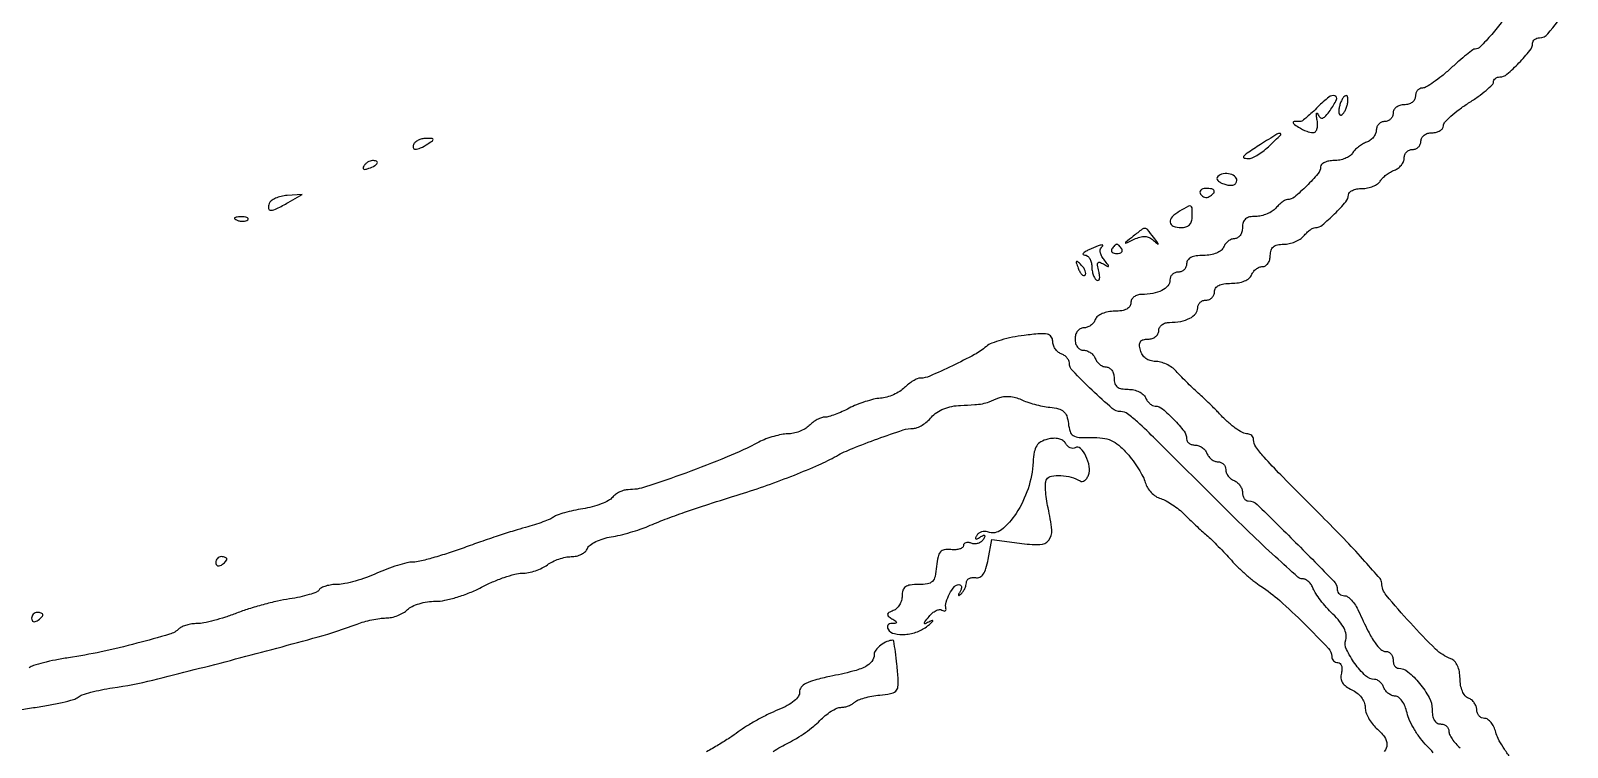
# Model space of a CAD drawing. Extents: x 166 to 1835, y 45 to 1905.
# Drawn here: x 1276.8 to 1552.2, y 745.8 to 874.3 of the extents above; entities that cross this region are included whole.
import ezdxf

# ---------------------------------------------------------------- set-up
doc = ezdxf.new("R2010")
doc.units = 0

msp = doc.modelspace()

# ---------------------------------------------------------------- linework, layer by layer
for points in [[(1540.625248, 875.965588, -0.013884), (1538.690431, 873.632578, -0.012739), (1536.623276, 871.39401, -0.202635), (1535.69098, 871, 0.163634), (1535.326699, 870.877503, 0.006035), (1534.163672, 869.973278, 0.010422), (1532.805925, 868.84405, 0.007073), (1531.305651, 867.504778, -0.015046), (1529.756919, 866.166001, -0.019299), (1528.250722, 865.034873, -0.017457), (1526.945436, 864.197072, -0.133763), (1526.25, 864.004778, 0.119097), (1525.77322, 863.887647, 0.100245), (1525.367188, 863.560778, 0.091856), (1525.094508, 863.073265, 0.081877), (1525, 862.5, -0.130775), (1524.846791, 861.924246, -0.10214), (1524.416667, 861.4375, -0.08892), (1523.769411, 861.111864, -0.072314), (1523, 861, 0.072314), (1522.230589, 860.888136, 0.08892), (1521.583333, 860.5625, 0.10214), (1521.153209, 860.075754, 0.130775), (1521, 859.5, -0.099038), (1520.885486, 858.927543, -0.097945), (1520.559375, 858.440625, -0.097945), (1520.072457, 858.114514, -0.099038), (1519.5, 858, 0.101174), (1518.927588, 857.882975, 0.098422), (1518.440625, 857.550156, 0.097427), (1518.114397, 857.053098, 0.096942), (1518, 856.468615, -0.101938), (1517.86949, 855.835119, -0.067925), (1517.485938, 855.198134, -0.064401), (1516.919002, 854.654367, -0.071044), (1516.25, 854.294026, 0.044118), (1515.521367, 853.950646, 0.032241), (1514.779154, 853.450424, 0.03285), (1514.132773, 852.879866, 0.059838), (1513.70031, 852.325411, -0.109021), (1513.217274, 851.817261, -0.051625), (1512.41575, 851.38934, -0.047712), (1511.446915, 851.098245, -0.049171), (1510.45031, 851, 0.044381), (1509.512339, 850.91658, 0.064209), (1508.719779, 850.666497, 0.084055), (1508.183823, 850.298563, 0.203093), (1508, 849.864671, -0.178821), (1507.54658, 848.637411, -0.020767), (1505.517069, 846.455959, -0.020881), (1503.313176, 844.450944, -0.175887), (1502.070923, 844, 0.122278), (1501.669688, 843.900387, 0.035055), (1501.12185, 843.559375, 0.033023), (1500.537294, 843.074082, 0.029801), (1500, 842.5, -0.077115), (1499.350236, 841.925329, -0.044437), (1498.42239, 841.440625, -0.043151), (1497.379233, 841.110678, -0.055078), (1496.377555, 841, 0.049969), (1495.271558, 840.889193, 0.125567), (1494.547194, 840.5397, 0.144289), (1494.138602, 839.922584, 0.074697), (1494, 839, -0.067898), (1493.895707, 838.235532, -0.0845), (1493.590803, 837.5875, -0.09971), (1493.1382, 837.154161, -0.14217), (1492.606989, 837, 0.096313), (1492.031441, 836.888097, 0.06686), (1491.454091, 836.559375, 0.064359), (1490.962529, 836.073431, 0.074185), (1490.638374, 835.5, -0.136118), (1490.195612, 834.901561, -0.067387), (1489.373225, 834.421176, -0.056447), (1488.28116, 834.105577, -0.042163), (1487.031385, 834, 0.032976), (1485.691694, 833.911547, 0.082094), (1484.755231, 833.626294, 0.126816), (1484.203606, 833.150444, 0.152856), (1484, 832.5, -0.099038), (1483.885486, 831.927543, -0.097945), (1483.559375, 831.440625, -0.097945), (1483.072457, 831.114514, -0.099038), (1482.5, 831, 0.091732), (1481.92737, 830.894051, 0.095925), (1481.440625, 830.590803, 0.099462), (1481.114899, 830.13847, 0.106859), (1481, 829.606989, -0.175225), (1480.625071, 828.569989, -0.101077), (1479.576793, 827.730114, -0.074217), (1477.952071, 827.181156, -0.044447), (1475.918213, 827, 0.076657), (1475.185377, 826.886981, 0.089645), (1474.563475, 826.559375, 0.100761), (1474.147731, 826.072049, 0.127041), (1474, 825.5, -0.149554), (1473.803082, 824.856373, -0.125312), (1473.267831, 824.379623, -0.083878), (1472.369109, 824.090779, -0.035916), (1471.106989, 824, 0.045886), (1469.931597, 823.891905, 0.056246), (1468.877318, 823.570636, 0.065461), (1468.070802, 823.088394, 0.134491), (1467.638374, 822.5, -0.081035), (1467.303843, 821.926585, -0.065663), (1466.782009, 821.440625, -0.06652), (1466.159833, 821.112085, -0.088478), (1465.531385, 821, 0.125565), (1464.937304, 820.848418, 0.104802), (1464.441423, 820.423498, 0.0916), (1464.112827, 819.777858, 0.072147), (1464, 819, 0.072147), (1464.112827, 818.222142, 0.0916), (1464.441423, 817.576502, 0.104802), (1464.937304, 817.151582, 0.125565), (1465.531385, 817, -0.088478), (1466.159833, 816.887915, -0.06652), (1466.782009, 816.559375, -0.065663), (1467.303843, 816.073415, -0.081035), (1467.638374, 815.5, 0.074185), (1467.962529, 814.926569, 0.064359), (1468.454091, 814.440625, 0.06686), (1469.031441, 814.111903, 0.096313), (1469.606989, 814, -0.14217), (1470.1382, 813.845839, -0.09971), (1470.590803, 813.4125, -0.0845), (1470.895707, 812.764468, -0.067898), (1471, 812, 0.076075), (1471.143593, 811.061707, 0.15073), (1471.566423, 810.44752, 0.124077), (1472.328858, 810.105417, 0.043748), (1473.531385, 810, -0.055002), (1474.542288, 809.888458, -0.057561), (1475.488259, 809.559375, -0.06413), (1476.232199, 809.074238, -0.125259), (1476.638374, 808.5, 0.060949), (1476.943635, 807.925142, 0.059479), (1477.380653, 807.43555, 0.064661), (1477.877107, 807.10018, 0.112941), (1478.356989, 806.982723, -0.1715), (1479.679816, 806.492633, -0.027737), (1481.719478, 804.592631, -0.027997), (1483.536977, 802.475506, -0.164822), (1484, 801.109053, 0.136938), (1484.118043, 800.686128, 0.100243), (1484.449844, 800.325784, 0.086296), (1484.946136, 800.083209, 0.070733), (1485.531385, 800, -0.088478), (1486.159833, 799.887915, -0.06652), (1486.782009, 799.559375, -0.065663), (1487.303843, 799.073415, -0.081035), (1487.638374, 798.5, 0.074185), (1487.962529, 797.926569, 0.064359), (1488.454091, 797.440625, 0.06686), (1489.031441, 797.111903, 0.096313), (1489.606989, 797, -0.099038), (1490.138615, 796.893654, -0.097945), (1490.590803, 796.590803, -0.097945), (1490.893654, 796.138615, -0.099038), (1491, 795.606989, 0.096313), (1491.111903, 795.031441, 0.06686), (1491.440625, 794.454091, 0.064359), (1491.926569, 793.962529, 0.074185), (1492.5, 793.638374, -0.081035), (1493.073415, 793.303843, -0.065663), (1493.559375, 792.782009, -0.06652), (1493.887915, 792.159833, -0.088478), (1494, 791.531385, 0.066682), (1494.078419, 790.945995, 0.08369), (1494.307964, 790.449844, 0.099416), (1494.648591, 790.118025, 0.144524), (1495.048387, 790, -0.195571), (1496.628347, 789.357435, -0.003216), (1503.537048, 782.537048, -0.003216), (1510.357435, 775.628347, -0.195571), (1511, 774.048387, 0.1214), (1511.098537, 773.648534, 0.100739), (1511.376224, 773.307964, 0.0915), (1511.791558, 773.079192, 0.080417), (1512.280762, 773, -0.158825), (1512.859924, 772.811268, -0.048827), (1513.555028, 772.192188, -0.043334), (1514.244105, 771.30247, -0.035802), (1514.820169, 770.25, 0.008118), (1516.551259, 766.624495, 0.033573), (1517.775794, 764.528904, 0.059815), (1518.785717, 763.366762, 0.186073), (1519.737128, 763, -0.118028), (1520.218817, 762.884688, -0.100606), (1520.629031, 762.559375, -0.09258), (1520.904457, 762.072874, -0.082817), (1521, 761.5, 0.061357), (1521.070653, 760.92642, 0.07985), (1521.278615, 760.440625, 0.097607), (1521.586736, 760.115428, 0.155679), (1521.948478, 760, -0.176294), (1523.662762, 759.376177, -0.046274), (1525.752622, 757.264953, -0.046921), (1527.464813, 754.730054, -0.125727), (1528, 752.635329, 0.042705), (1528.095698, 751.516921, 0.086903), (1528.392297, 750.689222, 0.121318), (1528.871048, 750.184414, 0.143582), (1529.5, 750, -0.083837), (1530.072844, 749.903269, -0.093015), (1530.559375, 749.624658, -0.100525), (1530.88473, 749.209622, -0.116645), (1531, 748.722241, 0.110654), (1531.136361, 748.113627, 0.037189), (1531.5875, 747.31679, 0.034867), (1532.234644, 746.481607, 0.033456), (1533, 745.732028, -0.050905)], [(1541.813345, 744.268315, -0.020844), (1540.709467, 745.867241, -0.021371), (1539.836679, 747.392207, -0.057861), (1539.396503, 748.556341, 0.050481), (1539.058698, 749.491093, 0.05993), (1538.554566, 750.282175, 0.070236), (1537.969357, 750.820255, 0.15196), (1537.391592, 751, -0.109254), (1536.86069, 751.117408, -0.099804), (1536.40878, 751.449844, -0.095245), (1536.105719, 751.946719, -0.089683), (1536, 752.531385, 0.088478), (1535.887915, 753.159833, 0.06652), (1535.559375, 753.782009, 0.065663), (1535.073415, 754.303843, 0.081035), (1534.5, 754.638374, -0.134855), (1533.909243, 755.073188, -0.065923), (1533.427439, 755.883287, -0.056315), (1533.107514, 756.946136, -0.044998), (1533, 758.138374, 0.044432), (1532.888198, 759.394013, 0.065072), (1532.552782, 760.449933, 0.078033), (1532.022102, 761.236916, 0.114333), (1531.33279, 761.702538, -0.10158), (1528.624833, 763.433952, -0.015109), (1524.095951, 768.111597, -0.01209), (1519.78568, 773.077403, -0.169524), (1518.97652, 775.261431, 0.175236), (1518.673588, 776.052051, 0.00395), (1515.955897, 779.145962, 0.008412), (1512.64739, 782.729765, 0.005535), (1508.72652, 786.746098, -0.001075), (1500.864853, 794.656755, -0.012456), (1497.869571, 797.838431, -0.030491), (1496.393686, 799.703783, -0.153283), (1496, 800.957794, 0.099038), (1495.920435, 801.355539, 0.097945), (1495.693852, 801.693852, 0.097945), (1495.355539, 801.920435, 0.099038), (1494.957794, 802, -0.122554), (1494.009685, 802.235934, -0.035174), (1492.716563, 803.043247, -0.030702), (1491.245585, 804.256824, -0.020169), (1489.702106, 805.819333, 0.011633), (1489.077316, 806.473798, 0.004006), (1488.144468, 807.391683, 0.003978), (1487.09933, 808.387712, 0.004601), (1486.087571, 809.319333, -0.006494), (1485.049836, 810.282156, -0.004795), (1483.925598, 811.373492, -0.004846), (1482.882852, 812.425521, -0.010819), (1482.11533, 813.25, 0.058896), (1481.359426, 813.919885, 0.041991), (1480.378882, 814.485937, 0.04248), (1479.335963, 814.872206, 0.067552), (1478.394391, 815, -0.074782), (1477.471628, 815.138788, -0.085658), (1476.67708, 815.541863, -0.087376), (1476.075252, 816.180007, -0.081689), (1475.710251, 817, -0.049229), (1475.55836, 817.957021, -0.167579), (1475.726188, 818.55631, -0.182942), (1476.214569, 818.893154, -0.060551), (1477.09362, 819, 0.077156), (1477.821915, 819.113057, 0.089903), (1478.440001, 819.440625, 0.100772), (1478.853197, 819.927945, 0.126266), (1479, 820.5, -0.127041), (1479.147731, 821.072049, -0.100761), (1479.563475, 821.559375, -0.089645), (1480.185377, 821.886981, -0.076657), (1480.918213, 822, 0.044447), (1482.952071, 822.181156, 0.074217), (1484.576793, 822.730114, 0.101077), (1485.625071, 823.569989, 0.175225), (1486, 824.606989, -0.106859), (1486.114899, 825.13847, -0.099462), (1486.440625, 825.590803, -0.095925), (1486.92737, 825.894051, -0.091732), (1487.5, 826, 0.099038), (1488.072457, 826.114514, 0.097945), (1488.559375, 826.440625, 0.097945), (1488.885486, 826.927543, 0.099038), (1489, 827.5, -0.152856), (1489.203606, 828.150444, -0.126816), (1489.755231, 828.626294, -0.082094), (1490.691694, 828.911547, -0.032976), (1492.031385, 829, 0.042163), (1493.28116, 829.105577, 0.056447), (1494.373225, 829.421176, 0.067387), (1495.195612, 829.901561, 0.136118), (1495.638374, 830.5, -0.074185), (1495.962529, 831.073431, -0.064359), (1496.454091, 831.559375, -0.06686), (1497.031441, 831.888097, -0.096313), (1497.606989, 832, 0.14217), (1498.1382, 832.154161, 0.09971), (1498.590803, 832.5875, 0.0845), (1498.895707, 833.235532, 0.067898), (1499, 834, -0.074697), (1499.138602, 834.922584, -0.144289), (1499.547194, 835.5397, -0.125567), (1500.271558, 835.889193, -0.049969), (1501.377555, 836, 0.055078), (1502.379233, 836.110678, 0.043151), (1503.42239, 836.440625, 0.044437), (1504.350236, 836.925329, 0.077115), (1505, 837.5, -0.029801), (1505.537294, 838.074082, -0.033023), (1506.12185, 838.559375, -0.035055), (1506.669688, 838.900387, -0.122278), (1507.070923, 839, 0.175887), (1508.313176, 839.450944, 0.020881), (1510.517069, 841.455959, 0.020767), (1512.54658, 843.637411, 0.178821), (1513, 844.864671, -0.203093), (1513.183823, 845.298563, -0.084055), (1513.719779, 845.666497, -0.064209), (1514.512339, 845.91658, -0.044381), (1515.45031, 846, 0.049171), (1516.446915, 846.098245, 0.047712), (1517.41575, 846.38934, 0.051625), (1518.217274, 846.817261, 0.109021), (1518.70031, 847.325411, -0.059838), (1519.132773, 847.879866, -0.03285), (1519.779154, 848.450424, -0.032241), (1520.521367, 848.950646, -0.044118), (1521.25, 849.294026, 0.071044), (1521.919002, 849.654367, 0.064401), (1522.485938, 850.198134, 0.067925), (1522.86949, 850.835119, 0.101938), (1523, 851.468615, -0.096942), (1523.114397, 852.053098, -0.097427), (1523.440625, 852.550156, -0.098422), (1523.927588, 852.882975, -0.101174), (1524.5, 853, 0.099038), (1525.072457, 853.114514, 0.097945), (1525.559375, 853.440625, 0.097945), (1525.885486, 853.927543, 0.099038), (1526, 854.5, -0.130775), (1526.153209, 855.075754, -0.10214), (1526.583333, 855.5625, -0.08892), (1527.230589, 855.888136, -0.072314), (1528, 856, 0.06042), (1528.76751, 856.093086, 0.077433), (1529.423226, 856.367188, 0.094117), (1529.869381, 856.773083, 0.15516), (1530.036512, 857.25, -0.180101), (1530.298045, 857.894328, -0.023141), (1531.373449, 858.963643, -0.024648), (1532.824411, 860.153876, -0.018229), (1534.536512, 861.32836, 0.013736), (1536.246489, 862.478934, 0.019752), (1537.688851, 863.596621, 0.015997), (1538.787454, 864.581242, 0.204811), (1539, 865.07836, -0.122412), (1539.087366, 865.429866, -0.100761), (1539.333503, 865.729268, -0.091171), (1539.701659, 865.930414, -0.079719), (1540.135329, 866, 0.179457), (1541.404952, 866.47085, 0.022706), (1543.568255, 868.509222, 0.023037), (1545.536905, 870.737331, 0.171036), (1546, 872.051522, -0.130278), (1546.096191, 872.414433, -0.099284), (1546.367188, 872.725848, -0.087387), (1546.772381, 872.938052, -0.074123), (1547.25, 873.015194, 0.220605), (1548.744488, 873.730505, 0.011088), (1552.184963, 878.0914, 0.013345)], [(1528.1978, 744.842537, 0.024149), (1527.080168, 746.073678, -0.034246), (1525.913892, 747.411675, -0.026225), (1524.824272, 749.018013, -0.026823), (1523.96077, 750.637074, -0.055086), (1523.500713, 751.996755, 0.043379), (1523.140946, 753.147914, 0.055854), (1522.608749, 754.11931, 0.06727), (1521.994186, 754.782801, 0.174058), (1521.38916, 755, -0.092826), (1520.791086, 755.111999, -0.066776), (1520.194651, 755.440625, -0.064982), (1519.690207, 755.92658, -0.077121), (1519.361626, 756.5, 0.059785), (1519.058748, 757.073578, 0.05974), (1518.628699, 757.559375, 0.06548), (1518.142546, 757.889181, 0.116855), (1517.674848, 758, -0.193051), (1516.07544, 758.64144, -0.045655), (1514.149011, 760.852425, -0.045702), (1512.654131, 763.379715, -0.189763), (1512.536426, 765.114769, 0.126016), (1512.589691, 766.05449, 0.068633), (1512.211584, 767.154283, 0.053035), (1511.419494, 768.378806, 0.029504), (1510.220792, 769.693914, -0.01783), (1509.07197, 770.896687, -0.017314), (1507.999988, 772.189775, -0.017513), (1507.137989, 773.39076, -0.059319), (1506.70259, 774.25, 0.059708), (1506.362472, 774.91992, 0.060093), (1505.87431, 775.488893, 0.066028), (1505.31896, 775.876861, 0.118062), (1504.781385, 776.01006, -0.182413), (1503.94605, 776.332815, -0.002613), (1499.910782, 779.979027, -0.006826), (1495.266909, 784.3372, -0.0044), (1490, 789.507309, 0.000377), (1478.48739, 800.991678, 0.008973), (1475.190188, 804.160021, 0.031179), (1473.413593, 805.611991, 0.156983), (1472.208219, 806, -0.180405), (1470.681303, 806.569459, -0.011319), (1467.06033, 809.853066, -0.010906), (1463.579719, 813.303356, -0.194385), (1463, 814.738175, 0.122566), (1462.889646, 815.181595, 0.064606), (1462.559375, 815.647301, 0.058271), (1462.073632, 816.063538, 0.056478), (1461.5, 816.361626, -0.087766), (1460.926565, 816.706524, -0.066461), (1460.440625, 817.258908, -0.065763), (1460.112143, 817.926212, -0.081704), (1460, 818.607906, 0.154689), (1459.739601, 819.42945, 0.190505), (1459.072321, 819.867017, 0.070926), (1457.711051, 819.951922, 0.009641), (1454.862854, 819.670163, 0.020518), (1452.7779, 819.336011, 0.021528), (1450.760969, 818.836025, 0.021794), (1449.066065, 818.256188, 0.083545), (1448.112854, 817.684921, -0.053225), (1445.981308, 816.225829, -0.011711), (1442.022236, 814.212296, -0.009001), (1437.965965, 812.356555, -0.103131), (1436.255704, 812, 0.103921), (1435.71273, 811.885915, 0.032413), (1434.969879, 811.500123, 0.030826), (1434.174417, 810.949548, 0.029591), (1433.441147, 810.29829, -0.057899), (1432.599132, 809.63157, -0.034796), (1431.469772, 809.037141, -0.034461), (1430.247339, 808.596396, -0.050097), (1429.119718, 808.394654, 0.038897), (1427.901941, 808.204768, 0.019069), (1426.388292, 807.784922, 0.018792), (1424.840149, 807.226315, 0.025892), (1423.5, 806.602525, -0.016265), (1422.254513, 805.993365, -0.017127), (1420.99308, 805.477634, -0.017016), (1419.878764, 805.108572, -0.070401), (1419.178571, 805.006161, 0.084977), (1418.565539, 804.898271, 0.036663), (1417.804688, 804.561185, 0.034921), (1417.02864, 804.074473, 0.038877), (1416.357143, 803.5, -0.064398), (1415.611769, 802.925349, -0.039126), (1414.60818, 802.440625, -0.038625), (1413.51839, 802.110043, -0.054381), (1412.509611, 802, 0.04706), (1411.408623, 801.896145, 0.02229), (1410.020049, 801.567101, 0.021864), (1408.586861, 801.090616, 0.028824), (1407.33104, 800.5263, -0.021777), (1401.627263, 797.866082, -0.010942), (1394.219074, 794.984412, -0.007995), (1387.042492, 792.501347, -0.079445), (1383.907104, 792, 0.069564), (1383.187084, 791.899338, 0.044587), (1382.397901, 791.596032, 0.044099), (1381.662725, 791.151155, 0.061514), (1381.103566, 790.624789, -0.100471), (1380.389759, 790.050152, -0.027735), (1379.069189, 789.457131, -0.026835), (1377.465189, 788.938081, -0.025191), (1375.780736, 788.580929, 0.013626), (1374.102891, 788.265523, 0.015592), (1372.519222, 787.870837, 0.014835), (1371.204194, 787.456696, 0.080756), (1370.549614, 787.102551, -0.063599), (1369.905373, 786.725024, -0.01194), (1368.633324, 786.218194, -0.0126), (1367.108353, 785.69572, -0.011238), (1365.5, 785.229042, 0.010834), (1363.489055, 784.647309, 0.003775), (1360.61875, 783.725295, 0.003747), (1357.473278, 782.662429, 0.004362), (1354.5, 781.603723, -0.008744), (1351.663026, 780.621479, -0.010116), (1348.927391, 779.78844, -0.009263), (1346.59034, 779.174643, -0.057177), (1345.359204, 779.021092, 0.05629), (1344.249592, 778.88469, 0.015902), (1342.56675, 778.425147, 0.015813), (1340.685204, 777.780672, 0.01609), (1338.859204, 777.021962, -0.019909), (1336.992827, 776.263131, -0.017486), (1334.99004, 775.618521, -0.017834), (1333.140803, 775.164504, -0.049272), (1331.809017, 775.021962, 0.032127), (1330.736217, 774.944163, 0.037476), (1329.737452, 774.729674, 0.040774), (1328.940414, 774.4224, 0.1429), (1328.535709, 774.057778, -0.161161), (1328.052, 773.652297, -0.019909), (1326.735976, 773.189347, -0.021865), (1325.079402, 772.758008, -0.01646), (1323.226692, 772.424538, 0.018833), (1321.071351, 772.026032, 0.010538), (1318.482278, 771.388146, 0.010503), (1315.88906, 770.632208, 0.016795), (1313.71298, 769.866761, -0.014236), (1311.714242, 769.152184, -0.014009), (1309.667396, 768.548361, -0.01402), (1307.846138, 768.120368, -0.050737), (1306.66298, 768, 0.035532), (1305.726906, 767.933396, 0.032999), (1304.785688, 767.73471, 0.034671), (1303.972557, 767.444028, 0.087084), (1303.45, 767.096886, -0.118943), (1301.703874, 766.089388, -0.007282), (1295.870023, 764.462305, -0.011679), (1289.474166, 762.937254, -0.015532), (1283.593466, 761.869246, 0.011579), (1281.249929, 761.46274, 0.014397), (1279.093428, 760.972123, 0.012699), (1277.323011, 760.467079, 0.097669), (1276.568468, 760.056823, -0.098807)], [(1274.524592, 752.497375, -0.007382), (1277.318321, 752.925774, 0.010292), (1280.015746, 753.355489, 0.013133), (1282.480878, 753.867591, 0.011086), (1284.505745, 754.391663, 0.09941), (1285.318321, 754.808112, -0.087312), (1286.068779, 755.215741, -0.015112), (1287.621632, 755.68452, -0.016031), (1289.49909, 756.125902, -0.013738), (1291.5, 756.472193, 0.024538), (1298.709511, 757.880873, 0.003371), (1313.548321, 761.650393, 0.003372), (1328.334811, 765.619656, 0.024521), (1335.3151, 767.91762, -0.023471), (1336.565632, 768.332215, -0.01679), (1337.997534, 768.682051, -0.017008), (1339.387359, 768.923532, -0.034519), (1340.493671, 769, 0.054067), (1341.508561, 769.110065, 0.038589), (1342.603498, 769.440625, 0.039123), (1343.610659, 769.925332, 0.064752), (1344.357143, 770.5, -0.087444), (1345.179968, 771.076256, -0.036533), (1346.450081, 771.559375, -0.034722), (1347.918543, 771.889332, -0.03792), (1349.375657, 772, 0.051674), (1351.055374, 772.17406, 0.022184), (1353.241777, 772.734375, 0.021667), (1355.537859, 773.542873, 0.026706), (1357.596025, 774.5, -0.019855), (1359.587035, 775.459274, -0.018893), (1361.680771, 776.274967, -0.019231), (1363.584095, 776.853864, -0.06122), (1364.898939, 777.031803, 0.046091), (1366.036693, 777.150954, 0.030634), (1367.306145, 777.485547, 0.030831), (1368.508985, 777.966818, 0.051374), (1369.44113, 778.531803, -0.047995), (1370.35509, 779.094226, -0.031352), (1371.499502, 779.568717, -0.031474), (1372.685006, 779.89354, -0.051171), (1373.722514, 780, 0.058317), (1374.65951, 780.109659, 0.059108), (1375.541337, 780.432635, 0.065123), (1376.239059, 780.90918, 0.119337), (1376.627936, 781.4728, -0.144312), (1377.093203, 782.080968, -0.043398), (1378.100285, 782.690624, -0.039496), (1379.406694, 783.2104, -0.033929), (1380.846551, 783.550397, 0.017383), (1382.463831, 783.876243, 0.011301), (1384.308049, 784.359311, 0.011367), (1386.088706, 784.913092, 0.021144), (1387.5, 785.454856, -0.010973), (1390.529659, 786.689135, -0.00749), (1394.022532, 787.963912, -0.005884), (1398.346007, 789.412029, -0.002719), (1404, 791.19821, 0.010074), (1408.807584, 792.795143, 0.009179), (1413.69961, 794.632096, 0.009474), (1418.085561, 796.468448, 0.022906), (1421.232015, 798.032317, -0.03099), (1424.111483, 799.405935, -0.009388), (1428.636206, 801.131697, -0.006679), (1433.194046, 802.704308, -0.079808), (1435.027759, 802.999496, 0.098252), (1435.734783, 803.140025, 0.040281), (1436.609772, 803.587352, 0.037855), (1437.499869, 804.234685, 0.03958), (1438.267972, 805, -0.069882), (1439.212052, 805.833318, -0.049333), (1440.465526, 806.493937, -0.045885), (1441.926801, 806.937564, -0.041884), (1443.490213, 807.125, 0.00621), (1446.022154, 807.246674, 0.033505), (1447.38811, 807.421675, 0.04171), (1448.584897, 807.762939, 0.012974), (1450.317461, 808.469242, -0.075684), (1451.182941, 808.7013, -0.046538), (1452.240073, 808.720199, -0.044847), (1453.335055, 808.538132, -0.052941), (1454.317461, 808.168145, 0.034038), (1455.367873, 807.726614, 0.017279), (1456.740129, 807.309163, 0.017081), (1458.191912, 806.974442, 0.024413), (1459.5, 806.785269, -0.038144), (1461.038264, 806.519544, -0.119069), (1461.961652, 806.033726, -0.132271), (1462.50632, 805.21393, -0.052034), (1462.803917, 803.879598, 0.049159), (1463.117155, 802.436226, 0.178791), (1463.687249, 801.710378, 0.12551), (1464.728805, 801.386528, 0.019491), (1466.90477, 801.358756, -0.03662), (1468.937287, 801.263171, -0.075204), (1470.469508, 800.838576, -0.073172), (1471.833843, 799.970729, -0.033116), (1473.345139, 798.479158, -0.022275), (1474.401511, 797.176083, -0.019427), (1475.38982, 795.724717, -0.019874), (1476.180514, 794.341287, -0.053227), (1476.5937, 793.285835, 0.072018), (1476.9842, 792.388774, 0.051905), (1477.652806, 791.523854, 0.052085), (1478.481812, 790.818581, 0.074336), (1479.349414, 790.396855, -0.046763), (1480.322123, 789.988453, -0.022863), (1481.479058, 789.300155, -0.022455), (1482.625816, 788.468761, -0.030199), (1483.579296, 787.61102, 0.005731), (1484.515192, 786.682378, 0.003774), (1485.612005, 785.634685, 0.003797), (1486.69467, 784.631412, 0.007319), (1487.579296, 783.847481, -0.014449), (1488.491645, 783.015461, -0.006031), (1489.675083, 781.843941, -0.005961), (1490.912586, 780.558698, -0.007685), (1492.016731, 779.347481, 0.019115), (1493.183219, 778.125192, 0.012539), (1494.613493, 776.804852, 0.01262), (1496.073209, 775.587439, 0.023591), (1497.32264, 774.690314, -0.038285), (1500.68114, 772.126127, -0.013344), (1505.11387, 767.952522, -0.006909), (1509.415279, 763.560649, -0.192624), (1510, 762.099188, 0.100659), (1510.08531, 761.679721, 0.098312), (1510.32801, 761.322886, 0.097555), (1510.690456, 761.08385, 0.097441), (1511.116631, 761, -0.190127), (1511.501384, 760.848209, -0.126279), (1511.759707, 760.443435, -0.089153), (1511.845423, 759.8306, -0.05428), (1511.73779, 759.105311, 0.08847), (1511.665223, 758.192107, 0.117196), (1511.934932, 757.406002, 0.09779), (1512.579227, 756.726484, 0.047414), (1513.621159, 756.12675, -0.060883), (1514.558728, 755.553028, -0.062044), (1515.323815, 754.773592, -0.066682), (1515.828333, 753.890409, -0.096761), (1516, 753.011651, 0.079625), (1516.144612, 752.109323, 0.043234), (1516.5875, 751.074065, 0.041688), (1517.234675, 750.073185, 0.051391), (1518, 749.267972, -0.056352), (1519.447877, 747.714135, -0.160745), (1519.905278, 746.328148, -0.189621), (1519.419508, 745.093306, -0.082641)], [(1409.895537, 745.060744, -0.017799), (1411.263457, 745.912607, -0.019581), (1412.646421, 746.636505, 0.025826), (1414.10067, 747.420998, 0.017161), (1415.685512, 748.460843, 0.017293), (1417.158264, 749.579427, 0.032016), (1418.25866, 750.600774, -0.030903), (1419.230684, 751.507003, -0.031925), (1420.296919, 752.275899, -0.033696), (1421.301597, 752.816405, -0.10414), (1422.05, 752.982723, 0.050628), (1422.713117, 753.057516, 0.037081), (1423.42375, 753.267732, 0.037777), (1424.073707, 753.571545, 0.065415), (1424.55, 753.928703, -0.101175), (1425.139208, 754.308365, -0.024228), (1426.249062, 754.678981, -0.023915), (1427.590434, 754.987431, -0.021668), (1429, 755.178703, 0.022147), (1430.942894, 755.444241, 0.13236), (1431.857869, 755.878697, 0.185296), (1432.268944, 756.635003, 0.052293), (1432.305719, 758, 0.00524), (1432.067711, 760.696538, 0.008815), (1431.804398, 762.953443, 0.003127), (1431.537033, 764.850316, 0.371989), (1431.36368, 765, 0.102962), (1430.299721, 764.778557, 0.05954), (1429.167094, 764.115932, 0.061482), (1428.283405, 763.257174, 0.170858), (1428, 762.452028, -0.165776), (1427.579124, 761.217502, -0.113657), (1426.425268, 760.27036, -0.053982), (1424.193178, 759.447679, -0.010855), (1420.058279, 758.507601, 0.014422), (1417.389159, 757.880717, 0.052829), (1415.768907, 757.261422, 0.099541), (1414.895109, 756.570465, 0.198141), (1414.62887, 755.745221, -0.170822), (1414.420168, 754.958281, -0.069689), (1413.666081, 754.127042, -0.051445), (1412.433853, 753.298291, -0.027172), (1410.760855, 752.52099, 0.019072), (1409.002541, 751.738411, 0.012162), (1407.018034, 750.702199, 0.012218), (1405.118896, 749.589543, 0.022159), (1403.631985, 748.575098, -0.01684), (1402.112957, 747.514897, -0.008094), (1400.09914, 746.253792, -0.008016), (1397.953814, 745.004689, -0.011361)]]:
    msp.add_lwpolyline(points, format="xyb")
for points in [[(1507.537879, 860.628788, -0.00819), (1506.51345, 859.637381, -0.011821), (1505.573201, 858.797633, -0.007633), (1504.767125, 858.132227, -0.158108), (1504.477273, 858.022727, -0.002967), (1504.242242, 858.012933, -0.001182), (1503.919886, 858.002178, -0.00117), (1503.572103, 857.992213, -0.001473), (1503.25, 857.984687, 0.663965), (1503.128317, 857.678363, 0.0632), (1504.02366, 856.997118, 0.031997), (1505.53409, 856.248362, 0.096046), (1506.65638, 856.015313, 0.201135), (1507.073881, 856.183878, 0.118234), (1507.361975, 856.648837, 0.080449), (1507.477183, 857.368289, 0.045453), (1507.395292, 858.25, -0.012386), (1507.266425, 859.05527, -0.086746), (1507.281935, 859.451269, -0.617166), (1507.399007, 859.481499, -0.070089), (1507.595628, 859.179852, 0.11331), (1507.973369, 858.696502, 0.268633), (1508.408476, 858.627668, 0.125492), (1508.951741, 859.013588, 0.023117), (1509.708715, 859.99452, 0.036618), (1510.865338, 861.933681, 0.468077), (1510.56881, 862.614138, 0.246491), (1509.499855, 862.398471, 0.025748)], [(1511.6, 861.4, 0.033304), (1511.389096, 860.717782, 0.041541), (1511.289877, 860.062207, 0.04665), (1511.304005, 859.520191, 0.168083), (1511.452923, 859.213744, 0.291964), (1511.69517, 859.160268, 0.11331), (1511.996127, 859.355957, 0.066301), (1512.316012, 859.78902, 0.03436), (1512.6, 860.4, 0.033304), (1512.810904, 861.082218, 0.041541), (1512.910123, 861.737793, 0.04665), (1512.895995, 862.279809, 0.168083), (1512.747077, 862.586256, 0.291964), (1512.50483, 862.639732, 0.11331), (1512.203873, 862.444043, 0.066301), (1511.883988, 862.01098, 0.03436)], [(1345.5, 854, 0.175918), (1345.366526, 853.359022, 0.372932), (1345.722292, 853.050802, 0.110887), (1346.680839, 853.266028, 0.03301), (1348, 854, 0.010223), (1348.842749, 854.569384, 0.295079), (1348.935744, 854.800669, 0.343021), (1348.761472, 854.953006, 0.012098), (1347.809017, 854.984687, 0.053738), (1347.116349, 854.916365, 0.049393), (1346.433213, 854.701752, 0.052761), (1345.859627, 854.382022, 0.101161)], [(1497.25, 853.884952, 0.003867), (1494.856021, 852.325572, 0.078143), (1494.21772, 851.741522, 0.565285), (1494.3262, 851.44909, 0.056037), (1495.25, 851.380034, 0.107279), (1495.886456, 851.543282, 0.025738), (1496.840282, 852.084714, 0.025268), (1497.894615, 852.834671, 0.022671), (1498.908406, 853.713367, 0.005443), (1500.862411, 855.609446, 0.632975), (1500.771337, 855.867671, 0.166809), (1500.16303, 855.726857, 0.002889)], [(1336.507079, 850.011454, 0.1144), (1336.393111, 849.674071, 0.32948), (1336.512472, 849.474315, 0.155351), (1336.868281, 849.443138, 0.036408), (1337.448062, 849.618443, 0.029964), (1338.51997, 850.105273, 0.168622), (1338.942608, 850.558518, 0.444011), (1338.798253, 850.882327, 0.079093), (1338.059017, 851, 0.088797), (1337.65395, 850.927491, 0.053277), (1337.21498, 850.709615, 0.051183), (1336.810572, 850.389589, 0.061454)], [(1489.467259, 847.947023, 0.262922), (1489.454854, 847.632095, 0.105245), (1489.73734, 847.286005, 0.067414), (1490.281113, 846.958645, 0.037893), (1491.011247, 846.70731, 0.049288), (1491.821838, 846.578757, 0.101846), (1492.453826, 846.670531, 0.149121), (1492.849888, 846.967427, 0.159194), (1493, 847.426953, 0.244803), (1492.594166, 848.206178, 0.116601), (1491.513985, 848.635512, 0.105761), (1490.273647, 848.555307, 0.187634)], [(1486.510081, 844.983688, 0.090427), (1486.820631, 844.639411, 0.095498), (1487.22714, 844.434921, 0.099685), (1487.665803, 844.401101, 0.108373), (1488.069098, 844.542705, 0.050477), (1488.838655, 845.13314, 0.315493), (1488.933879, 845.592818, 0.25701), (1488.519563, 845.914842, 0.039415), (1487.440983, 846, 0.067432), (1486.890269, 845.925389, 0.140899), (1486.524436, 845.701458, 0.190788), (1486.397824, 845.36964, 0.136093)], [(1319.555442, 843.283883, 0.127005), (1319.458769, 842.437687, 0.392487), (1319.866126, 842.10566, 0.100802), (1320.939658, 842.397096, 0.013718), (1323, 843.505187), (1325.5, 844.939503), (1322.774057, 844.753635, 0.042305), (1321.69466, 844.587584, 0.047827), (1320.704137, 844.245224, 0.053861), (1319.937569, 843.789898, 0.141123)], [(1482.75, 841.919901, 0.061831), (1481.427311, 840.912473, 0.224089), (1481.068776, 839.946733, 0.292314), (1481.607114, 839.244712, 0.087176), (1483, 839, 0.072254), (1483.873159, 839.126841, 0.124864), (1484.5, 839.5, 0.124864), (1484.873159, 840.126841, 0.072254), (1485, 841, 0.011194), (1484.966227, 842.508335, 0.29241), (1484.742748, 842.825558, 0.225502), (1484.314695, 842.801787, 0.007088)], [(1313.8125, 840.316886, 0.051402), (1314.359369, 840.160852, 0.05415), (1314.916927, 840.123424, 0.060344), (1315.402231, 840.202593, 0.126455), (1315.729167, 840.395833, 0.296942), (1315.77538, 840.614691, 0.208169), (1315.592839, 840.799335, 0.077125), (1315.112848, 840.910055, 0.028489), (1314.416667, 840.921053, 0.018894), (1313.670344, 840.862007, 0.168741), (1313.37858, 840.720685, 0.470617), (1313.395823, 840.538436, 0.054073)], [(1474.44113, 837.444834, 0.000814), (1473.080982, 836.351488, 0.300987), (1473.044021, 836.235045, 0.463988), (1473.129934, 836.196205, 0.000998), (1474.596804, 836.89803, -0.043358), (1475.635832, 837.291014, -0.083019), (1476.519716, 837.387985, -0.09507), (1477.305988, 837.190601, -0.072781), (1478.048576, 836.703196, 0.003116), (1478.831609, 836.016552, 0.622879), (1478.906252, 836.048152, 0.176057), (1478.855431, 836.216999, 0.001717), (1478.079327, 837.25, 0.009877), (1476.999715, 838.619656, 0.210534), (1476.549216, 838.84765, 0.177407), (1476.040494, 838.691588, 0.006658)], [(1466.5, 835, 0.022562), (1465.803702, 834.662813, 0.099298), (1465.454688, 834.372382, 0.410092), (1465.474023, 834.178769, 0.160542), (1465.75, 834.070285, -0.148914), (1466.227019, 833.895172, -0.092068), (1466.632812, 833.450483, -0.077116), (1466.906764, 832.806389, -0.062135), (1467, 832.059017, 0.042704), (1467.067087, 831.274954, 0.044292), (1467.266355, 830.523581, 0.048436), (1467.558629, 829.910028, 0.119531), (1467.906741, 829.557637, 0.266299), (1468.194238, 829.54813, 0.221554), (1468.381374, 829.795696, 0.085703), (1468.404205, 830.363101, 0.031261), (1468.249218, 831.154992, -0.01917), (1468.01084, 832.233932, -0.190052), (1468.099726, 832.680403, -0.350464), (1468.41737, 832.787248, -0.048216), (1469.092476, 832.464413, 0.008451), (1469.861363, 832.018536, 0.495944), (1469.989987, 832.074775, 0.228647), (1469.944648, 832.285677, 0.004755), (1469.258676, 833.150051, -0.044632), (1468.832092, 833.785603, -0.060533), (1468.575276, 834.4267, -0.075722), (1468.515079, 834.977081, -0.187963), (1468.675343, 835.342009, 0.085813), (1468.957137, 835.741618, 0.602739), (1468.847701, 835.888027, 0.057753), (1468.175371, 835.700997, 0.004789)], [(1470.603006, 835.166667, 0.156081), (1470.524383, 834.850742, 0.191391), (1470.654049, 834.578125, 0.128073), (1470.996371, 834.393832, 0.059847), (1471.5, 834.333333, 0.059847), (1472.003629, 834.393832, 0.128073), (1472.345951, 834.578125, 0.191391), (1472.475617, 834.850742, 0.156081), (1472.396994, 835.166667, 0.030643), (1472.17176, 835.485629, 0.036533), (1471.921053, 835.755208, 0.039602), (1471.681431, 835.94484, 0.148655), (1471.5, 836, 0.148655), (1471.318569, 835.94484, 0.039602), (1471.078947, 835.755208, 0.036533), (1470.82824, 835.485629, 0.030643)], [(1464.564293, 831.706872, 0.036269), (1464.866277, 831.059266, 0.070189), (1465.210949, 830.604915, 0.120343), (1465.538684, 830.40751, 0.278911), (1465.806872, 830.473539, 0.20742), (1465.927901, 830.779789, 0.082976), (1465.837219, 831.231185, 0.063152), (1465.558688, 831.753423, 0.043285), (1465.124088, 832.266667, 0.011214), (1464.463552, 832.893514, 0.400052), (1464.270328, 832.888819, 0.286372), (1464.21821, 832.663782, 0.008399)], [(1459.097616, 801.049973, 0.065796), (1457.895197, 800.578311, 0.124643), (1457.140866, 799.871019, 0.097609), (1456.70463, 798.762643, 0.03037), (1456.490094, 796.977959, -0.065102), (1455.571911, 792.176149, -0.064287), (1453.448076, 787.749603, -0.079131), (1450.798144, 784.810375, -0.267518), (1448.340428, 784.42286, 0.088873), (1447.801049, 784.526105, 0.079736), (1447.237317, 784.442468, 0.081075), (1446.736229, 784.189055, 0.097105), (1446.377517, 783.801818, 0.0347), (1446.141894, 783.353834, 0.403524), (1446.204091, 783.184627, 0.235363), (1446.445258, 783.187244, 0.020106), (1447, 783.5, -0.018888), (1447.583134, 783.830639, -0.287545), (1447.804405, 783.812465, -0.361638), (1447.850116, 783.621421, -0.023608), (1447.553358, 783.086335, -0.096705), (1447.158989, 782.659928, -0.081025), (1446.608762, 782.380497, -0.079812), (1445.99023, 782.287697, -0.089247), (1445.398849, 782.400442, 0.059659), (1444.863389, 782.535589, 0.105327), (1444.410912, 782.498481, 0.149796), (1444.113814, 782.29995, 0.172771), (1444, 781.980405, -0.231725), (1443.829849, 781.63298, -0.087932), (1443.339062, 781.374621, -0.063411), (1442.611734, 781.240397, -0.040351), (1441.75, 781.26179, 0.063995), (1440.57259, 781.235485, 0.180809), (1439.8654, 780.841854, 0.127285), (1439.44201, 779.969669, 0.025656), (1439.186642, 778.25, -0.028393), (1438.907558, 776.438868, -0.144937), (1438.426636, 775.553353, -0.160604), (1437.569762, 775.121417, -0.037122), (1435.936642, 775, 0.031996), (1434.468035, 774.905924, 0.119874), (1433.611409, 774.577066, 0.16547), (1433.1549, 773.960932, 0.07758), (1433, 772.968615, -0.071608), (1432.881669, 772.146614, -0.063729), (1432.534745, 771.355415, -0.066849), (1432.021772, 770.713244, -0.099546), (1431.416154, 770.329452, 0.027745), (1430.631939, 769.97747, 0.234956), (1430.410219, 769.674583, 0.265879), (1430.531281, 769.342289, 0.034191), (1431.166154, 768.876149, -0.011629), (1431.863998, 768.41069, -0.236907), (1431.980875, 768.1937, -0.394922), (1431.85468, 768.050802, -0.020865), (1431.190983, 768.015313, 0.082797), (1430.737344, 767.934209, 0.159098), (1430.448037, 767.710748, 0.180162), (1430.367222, 767.38202, 0.109974), (1430.5, 767, 0.20003), (1431.619509, 766.196755, 0.077325), (1433.562205, 766.054329, 0.068485), (1435.737306, 766.535966, 0.08186), (1437.55887, 767.574157, 0.010115), (1438.241492, 768.151005, 0.087534), (1438.489168, 768.46086, 0.669611), (1438.41751, 768.549407, 0.045671), (1438, 768.382199, -0.010663), (1437.154785, 767.972996, -0.4992), (1437.009631, 768.051628, -0.205376), (1437.076909, 768.307831, -0.004879), (1437.863307, 769.297031, -0.046703), (1438.452277, 769.898655, -0.061581), (1439.093887, 770.318726, -0.076022), (1439.688534, 770.505883, -0.178548), (1440.138083, 770.41466, 0.057406), (1440.475167, 770.256425, 0.168695), (1440.727895, 770.258962, 0.250405), (1440.862534, 770.407667, 0.116561), (1440.866018, 770.67567, -0.127232), (1440.905862, 771.846097, -0.050464), (1441.519033, 773.346427, -0.049985), (1442.373167, 774.625679, -0.224198), (1443.166006, 775, -0.167409), (1443.467097, 774.896282, -0.182814), (1443.627069, 774.632812, -0.119596), (1443.605232, 774.228955, -0.057591), (1443.398692, 773.75, 0.015014), (1443.142093, 773.271424, 0.226751), (1443.139122, 773.087764, 0.476478), (1443.255494, 773.057838, 0.025923), (1443.589675, 773.333333, 0.058122), (1443.939844, 773.73793, 0.040247), (1444.239184, 774.264583, 0.040551), (1444.447401, 774.825682, 0.063848), (1444.522442, 775.333333, -0.145863), (1444.65752, 775.756599, -0.117921), (1445.012104, 776.078706, -0.096925), (1445.539656, 776.247368, -0.070253), (1446.157863, 776.232475, 0.151764), (1446.925314, 776.338175, 0.132092), (1447.547559, 776.863094, 0.079194), (1448.041801, 777.888049, 0.026459), (1448.435939, 779.510216), (1449.101035, 783.055483), (1454.03334, 782.401189, 0.03464), (1457.684753, 782.172197, 0.224245), (1459.303441, 782.949751, 0.20076), (1459.835887, 784.76349, 0.027583), (1459.171564, 788.731942, -0.019619), (1458.870768, 790.368381, -0.023752), (1458.722628, 791.922166, -0.023342), (1458.721483, 793.217571, -0.127632), (1458.926495, 793.881066, -0.215132), (1459.769307, 794.449556, -0.055785), (1461.44355, 794.547033, -0.052966), (1463.325332, 794.245027, -0.072277), (1464.898975, 793.562437, 0.169437), (1465.285761, 793.476801, 0.120508), (1465.705167, 793.633546, 0.091456), (1466.095575, 794.019701, 0.06059), (1466.391629, 794.578186, 0.134648), (1466.547376, 796.150704, 0.070352), (1465.943468, 798.039635, 0.086648), (1464.966027, 799.400765, 0.344965), (1464.011287, 799.506976, -0.149068), (1463.60994, 799.401232, -0.099995), (1463.145512, 799.513736, -0.083043), (1462.688035, 799.828527, -0.064815), (1462.31146, 800.300982, 0.114841), (1461.809354, 800.816543, 0.085451), (1461.074999, 801.126549, 0.070923), (1460.151373, 801.207438, 0.047075)], [(1310, 778.940983, 0.108972), (1310.078288, 778.586039, 0.182303), (1310.29375, 778.3746, 0.161196), (1310.6179, 778.343488, 0.082592), (1311, 778.5, 0.029505), (1311.382774, 778.768994, 0.035638), (1311.70625, 779.066025, 0.038439), (1311.934461, 779.34829, 0.151918), (1312, 779.559017, 0.210953), (1311.92554, 779.727648, 0.081139), (1311.70625, 779.870461, 0.061769), (1311.382849, 779.967655, 0.042167), (1311, 780, 0.105053), (1310.618444, 779.918938, 0.099167), (1310.29375, 779.688914, 0.09642), (1310.076123, 779.345238, 0.093332)], [(1277, 768.940983, 0.108972), (1277.078288, 768.586039, 0.182303), (1277.29375, 768.3746, 0.161196), (1277.6179, 768.343488, 0.082592), (1278, 768.5, 0.029505), (1278.382774, 768.768994, 0.035638), (1278.70625, 769.066025, 0.038439), (1278.934461, 769.34829, 0.151918), (1279, 769.559017, 0.210953), (1278.92554, 769.727648, 0.081139), (1278.70625, 769.870461, 0.061769), (1278.382849, 769.967655, 0.042167), (1278, 770, 0.105053), (1277.618444, 769.918938, 0.099167), (1277.29375, 769.688914, 0.09642), (1277.076123, 769.345238, 0.093332)]]:
    msp.add_lwpolyline(points, format="xyb", close=True)

doc.saveas('drawing.dxf')
